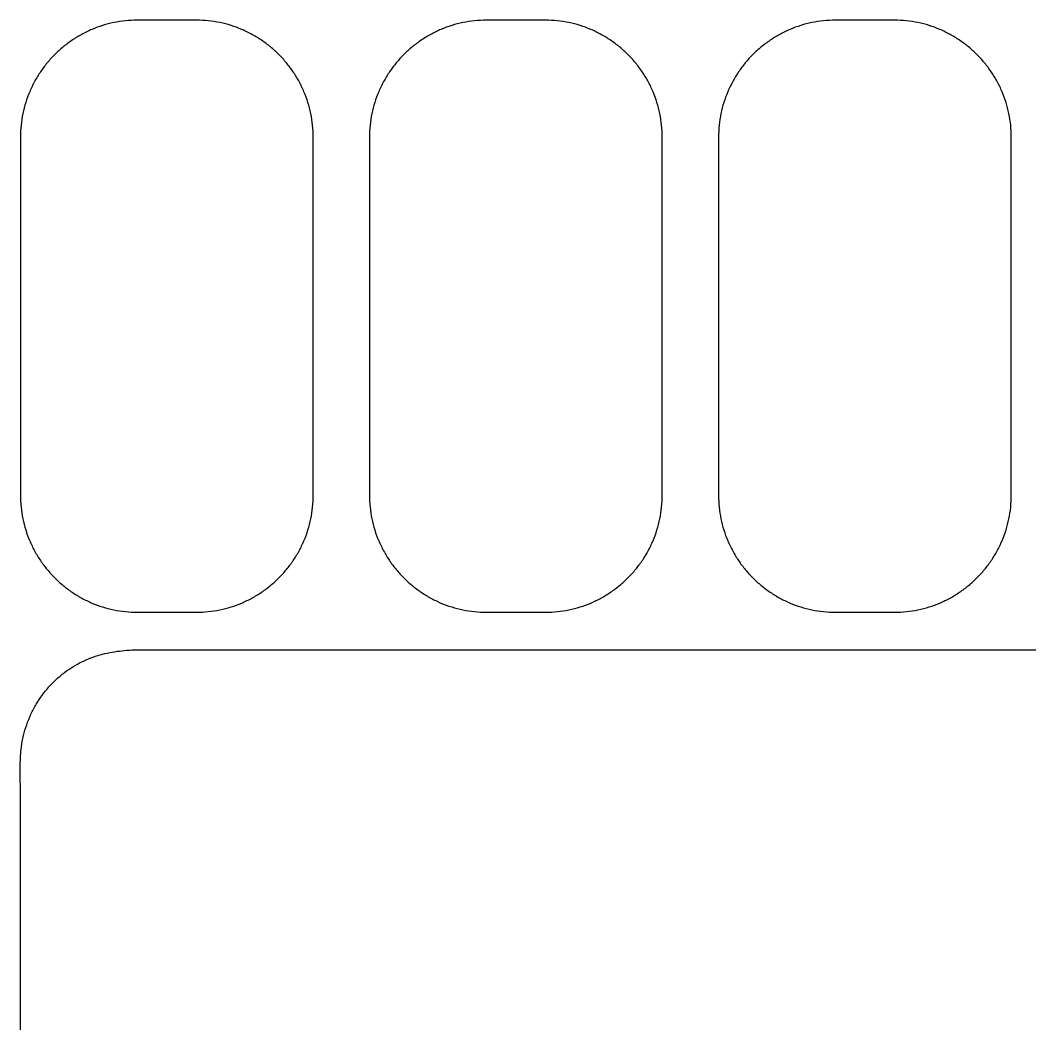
# Model space of a CAD drawing. Extents: x 57 to 152, y -213 to -110.
# Drawn here: x 56.6 to 108.4, y -161.4 to -109.9 of the extents above; entities that cross this region are included whole.
import ezdxf

# ---------------------------------------------------------------- set-up
doc = ezdxf.new("R2010")
doc.units = 0
doc.layers.add('LIVELLO_2', color=7, linetype='CONTINUOUS')

msp = doc.modelspace()

# ---------------------------------------------------------------- linework, layer by layer
at = {"layer": 'LIVELLO_2', "color": 250}
for points, knots in [([(71.601, -134.242), (71.601, -134.449), (71.59, -134.652), (71.569, -134.853), (71.549, -135.055), (71.518, -135.253), (71.478, -135.448), (71.438, -135.642), (71.388, -135.834), (71.33, -136.021), (71.271, -136.209), (71.203, -136.393), (71.127, -136.572), (71.051, -136.751), (70.966, -136.926), (70.874, -137.096), (70.781, -137.266), (70.68, -137.431), (70.572, -137.591), (70.464, -137.751), (70.348, -137.905), (70.226, -138.053), (70.103, -138.201), (69.974, -138.344), (69.838, -138.48), (69.702, -138.616), (69.56, -138.745), (69.411, -138.868), (69.263, -138.99), (69.109, -139.106), (68.949, -139.214), (68.789, -139.322), (68.624, -139.423), (68.454, -139.515), (68.284, -139.608), (68.109, -139.693), (67.93, -139.769), (67.751, -139.845), (67.567, -139.913), (67.38, -139.971), (67.192, -140.03), (67.001, -140.08), (66.806, -140.12), (66.611, -140.16), (66.413, -140.191), (66.212, -140.211), (66.011, -140.232), (65.807, -140.242), (65.601, -140.242), (65.601, -140.242), (65.411, -140.242), (65.411, -140.242), (65.411, -140.242), (65.222, -140.242), (65.222, -140.242), (65.222, -140.242), (65.032, -140.242), (65.032, -140.242), (65.032, -140.242), (64.843, -140.242), (64.843, -140.242), (64.843, -140.242), (64.653, -140.242), (64.653, -140.242), (64.653, -140.242), (64.464, -140.242), (64.464, -140.242), (64.464, -140.242), (64.274, -140.242), (64.274, -140.242), (64.274, -140.242), (64.085, -140.242), (64.085, -140.242), (64.085, -140.242), (63.895, -140.242), (63.895, -140.242), (63.895, -140.242), (63.706, -140.242), (63.706, -140.242), (63.706, -140.242), (63.516, -140.242), (63.516, -140.242), (63.516, -140.242), (63.327, -140.242), (63.327, -140.242), (63.327, -140.242), (63.137, -140.242), (63.137, -140.242), (63.137, -140.242), (62.948, -140.242), (62.948, -140.242), (62.948, -140.242), (62.758, -140.242), (62.758, -140.242), (62.758, -140.242), (62.569, -140.242), (62.569, -140.242), (62.362, -140.242), (62.158, -140.232), (61.957, -140.211), (61.756, -140.191), (61.558, -140.16), (61.363, -140.12), (61.168, -140.08), (60.977, -140.03), (60.789, -139.971), (60.602, -139.913), (60.418, -139.845), (60.239, -139.769), (60.06, -139.693), (59.885, -139.608), (59.715, -139.515), (59.545, -139.423), (59.38, -139.322), (59.22, -139.214), (59.06, -139.106), (58.906, -138.99), (58.758, -138.868), (58.609, -138.745), (58.467, -138.616), (58.331, -138.48), (58.195, -138.344), (58.066, -138.201), (57.943, -138.053), (57.821, -137.905), (57.705, -137.751), (57.597, -137.591), (57.489, -137.431), (57.388, -137.266), (57.295, -137.096), (57.203, -136.926), (57.118, -136.751), (57.042, -136.572), (56.966, -136.393), (56.898, -136.209), (56.839, -136.021), (56.781, -135.834), (56.731, -135.642), (56.691, -135.448), (56.651, -135.253), (56.62, -135.055), (56.6, -134.853), (56.579, -134.652), (56.569, -134.449), (56.569, -134.242), (56.569, -134.242), (56.569, -133.094), (56.569, -133.094), (56.569, -133.094), (56.569, -131.945), (56.569, -131.945), (56.569, -131.945), (56.569, -130.796), (56.569, -130.796), (56.569, -130.796), (56.569, -129.648), (56.569, -129.648), (56.569, -129.648), (56.569, -128.499), (56.569, -128.499), (56.569, -128.499), (56.569, -127.351), (56.569, -127.351), (56.569, -127.351), (56.569, -126.202), (56.569, -126.202), (56.569, -126.202), (56.569, -125.053), (56.569, -125.053), (56.569, -125.053), (56.569, -123.905), (56.569, -123.905), (56.569, -123.905), (56.569, -122.756), (56.569, -122.756), (56.569, -122.756), (56.569, -121.608), (56.569, -121.608), (56.569, -121.608), (56.569, -120.459), (56.569, -120.459), (56.569, -120.459), (56.569, -119.31), (56.569, -119.31), (56.569, -119.31), (56.569, -118.162), (56.569, -118.162), (56.569, -118.162), (56.569, -117.013), (56.569, -117.013), (56.569, -117.013), (56.569, -115.865), (56.569, -115.865), (56.569, -115.658), (56.579, -115.454), (56.6, -115.253), (56.62, -115.052), (56.651, -114.854), (56.691, -114.659), (56.731, -114.464), (56.781, -114.273), (56.839, -114.085), (56.898, -113.898), (56.966, -113.714), (57.042, -113.535), (57.118, -113.356), (57.203, -113.181), (57.295, -113.011), (57.388, -112.841), (57.489, -112.676), (57.597, -112.516), (57.705, -112.356), (57.821, -112.202), (57.943, -112.054), (58.066, -111.905), (58.195, -111.763), (58.331, -111.627), (58.467, -111.491), (58.609, -111.362), (58.758, -111.239), (58.906, -111.117), (59.06, -111.001), (59.22, -110.893), (59.38, -110.785), (59.545, -110.684), (59.715, -110.591), (59.885, -110.499), (60.06, -110.414), (60.239, -110.338), (60.418, -110.262), (60.602, -110.194), (60.789, -110.135), (60.977, -110.077), (61.168, -110.027), (61.363, -109.987), (61.558, -109.947), (61.756, -109.916), (61.957, -109.896), (62.158, -109.875), (62.362, -109.865), (62.569, -109.865), (62.569, -109.865), (62.758, -109.865), (62.758, -109.865), (62.758, -109.865), (62.948, -109.865), (62.948, -109.865), (62.948, -109.865), (63.137, -109.865), (63.137, -109.865), (63.137, -109.865), (63.327, -109.865), (63.327, -109.865), (63.327, -109.865), (63.516, -109.865), (63.516, -109.865), (63.516, -109.865), (63.706, -109.865), (63.706, -109.865), (63.706, -109.865), (63.895, -109.865), (63.895, -109.865), (63.895, -109.865), (64.085, -109.865), (64.085, -109.865), (64.085, -109.865), (64.274, -109.865), (64.274, -109.865), (64.274, -109.865), (64.464, -109.865), (64.464, -109.865), (64.464, -109.865), (64.653, -109.865), (64.653, -109.865), (64.653, -109.865), (64.843, -109.865), (64.843, -109.865), (64.843, -109.865), (65.032, -109.865), (65.032, -109.865), (65.032, -109.865), (65.222, -109.865), (65.222, -109.865), (65.222, -109.865), (65.411, -109.865), (65.411, -109.865), (65.411, -109.865), (65.601, -109.865), (65.601, -109.865), (65.807, -109.865), (66.011, -109.875), (66.212, -109.896), (66.413, -109.916), (66.611, -109.947), (66.806, -109.987), (67.001, -110.027), (67.192, -110.077), (67.38, -110.135), (67.567, -110.194), (67.751, -110.262), (67.93, -110.338), (68.109, -110.414), (68.284, -110.499), (68.454, -110.591), (68.624, -110.684), (68.789, -110.785), (68.949, -110.893), (69.109, -111.001), (69.263, -111.117), (69.411, -111.239), (69.56, -111.362), (69.702, -111.491), (69.838, -111.627), (69.974, -111.763), (70.103, -111.905), (70.226, -112.054), (70.348, -112.202), (70.464, -112.356), (70.572, -112.516), (70.68, -112.676), (70.781, -112.841), (70.874, -113.011), (70.966, -113.181), (71.051, -113.356), (71.127, -113.535), (71.203, -113.714), (71.271, -113.898), (71.33, -114.085), (71.388, -114.273), (71.438, -114.464), (71.478, -114.659), (71.518, -114.854), (71.549, -115.052), (71.569, -115.253), (71.59, -115.454), (71.601, -115.658), (71.601, -115.865), (71.601, -115.865), (71.601, -117.013), (71.601, -117.013), (71.601, -117.013), (71.601, -118.162), (71.601, -118.162), (71.601, -118.162), (71.601, -119.31), (71.601, -119.31), (71.601, -119.31), (71.601, -120.459), (71.601, -120.459), (71.601, -120.459), (71.601, -121.608), (71.601, -121.608), (71.601, -121.608), (71.601, -122.756), (71.601, -122.756), (71.601, -122.756), (71.601, -123.905), (71.601, -123.905), (71.601, -123.905), (71.601, -125.053), (71.601, -125.053), (71.601, -125.053), (71.601, -126.202), (71.601, -126.202), (71.601, -126.202), (71.601, -127.351), (71.601, -127.351), (71.601, -127.351), (71.601, -128.499), (71.601, -128.499), (71.601, -128.499), (71.601, -129.648), (71.601, -129.648), (71.601, -129.648), (71.601, -130.796), (71.601, -130.796), (71.601, -130.796), (71.601, -131.945), (71.601, -131.945), (71.601, -131.945), (71.601, -133.094), (71.601, -133.094), (71.601, -133.094), (71.601, -134.242), (71.601, -134.242)], [0, 0, 0, 0, 1, 1, 1, 2, 2, 2, 3, 3, 3, 4, 4, 4, 5, 5, 5, 6, 6, 6, 7, 7, 7, 8, 8, 8, 9, 9, 9, 10, 10, 10, 11, 11, 11, 12, 12, 12, 13, 13, 13, 14, 14, 14, 15, 15, 15, 16, 16, 16, 17, 17, 17, 18, 18, 18, 19, 19, 19, 20, 20, 20, 21, 21, 21, 22, 22, 22, 23, 23, 23, 24, 24, 24, 25, 25, 25, 26, 26, 26, 27, 27, 27, 28, 28, 28, 29, 29, 29, 30, 30, 30, 31, 31, 31, 32, 32, 32, 33, 33, 33, 34, 34, 34, 35, 35, 35, 36, 36, 36, 37, 37, 37, 38, 38, 38, 39, 39, 39, 40, 40, 40, 41, 41, 41, 42, 42, 42, 43, 43, 43, 44, 44, 44, 45, 45, 45, 46, 46, 46, 47, 47, 47, 48, 48, 48, 49, 49, 49, 50, 50, 50, 51, 51, 51, 52, 52, 52, 53, 53, 53, 54, 54, 54, 55, 55, 55, 56, 56, 56, 57, 57, 57, 58, 58, 58, 59, 59, 59, 60, 60, 60, 61, 61, 61, 62, 62, 62, 63, 63, 63, 64, 64, 64, 65, 65, 65, 66, 66, 66, 67, 67, 67, 68, 68, 68, 69, 69, 69, 70, 70, 70, 71, 71, 71, 72, 72, 72, 73, 73, 73, 74, 74, 74, 75, 75, 75, 76, 76, 76, 77, 77, 77, 78, 78, 78, 79, 79, 79, 80, 80, 80, 81, 81, 81, 82, 82, 82, 83, 83, 83, 84, 84, 84, 85, 85, 85, 86, 86, 86, 87, 87, 87, 88, 88, 88, 89, 89, 89, 90, 90, 90, 91, 91, 91, 92, 92, 92, 93, 93, 93, 94, 94, 94, 95, 95, 95, 96, 96, 96, 97, 97, 97, 98, 98, 98, 99, 99, 99, 100, 100, 100, 101, 101, 101, 102, 102, 102, 103, 103, 103, 104, 104, 104, 105, 105, 105, 106, 106, 106, 107, 107, 107, 108, 108, 108, 109, 109, 109, 110, 110, 110, 111, 111, 111, 112, 112, 112, 113, 113, 113, 114, 114, 114, 115, 115, 115, 116, 116, 116, 117, 117, 117, 118, 118, 118, 119, 119, 119, 120, 120, 120, 121, 121, 121, 122, 122, 122, 123, 123, 123, 124, 124, 124, 125, 125, 125, 126, 126, 126, 127, 127, 127, 128, 128, 128, 128]), ([(89.522, -134.242), (89.522, -134.449), (89.512, -134.652), (89.491, -134.853), (89.47, -135.055), (89.44, -135.253), (89.4, -135.448), (89.359, -135.642), (89.31, -135.834), (89.251, -136.021), (89.192, -136.209), (89.125, -136.393), (89.049, -136.572), (88.972, -136.751), (88.888, -136.926), (88.795, -137.096), (88.702, -137.266), (88.602, -137.431), (88.494, -137.591), (88.386, -137.751), (88.27, -137.905), (88.148, -138.053), (88.025, -138.201), (87.895, -138.344), (87.76, -138.48), (87.624, -138.616), (87.481, -138.745), (87.333, -138.868), (87.185, -138.99), (87.03, -139.106), (86.871, -139.214), (86.711, -139.322), (86.546, -139.423), (86.376, -139.515), (86.206, -139.608), (86.031, -139.693), (85.852, -139.769), (85.672, -139.845), (85.489, -139.913), (85.301, -139.971), (85.114, -140.03), (84.922, -140.08), (84.727, -140.12), (84.533, -140.16), (84.334, -140.191), (84.133, -140.211), (83.932, -140.232), (83.728, -140.242), (83.522, -140.242), (83.522, -140.242), (83.333, -140.242), (83.333, -140.242), (83.333, -140.242), (83.143, -140.242), (83.143, -140.242), (83.143, -140.242), (82.954, -140.242), (82.954, -140.242), (82.954, -140.242), (82.764, -140.242), (82.764, -140.242), (82.764, -140.242), (82.575, -140.242), (82.575, -140.242), (82.575, -140.242), (82.385, -140.242), (82.385, -140.242), (82.385, -140.242), (82.196, -140.242), (82.196, -140.242), (82.196, -140.242), (82.006, -140.242), (82.006, -140.242), (82.006, -140.242), (81.817, -140.242), (81.817, -140.242), (81.817, -140.242), (81.627, -140.242), (81.627, -140.242), (81.627, -140.242), (81.438, -140.242), (81.438, -140.242), (81.438, -140.242), (81.248, -140.242), (81.248, -140.242), (81.248, -140.242), (81.059, -140.242), (81.059, -140.242), (81.059, -140.242), (80.869, -140.242), (80.869, -140.242), (80.869, -140.242), (80.68, -140.242), (80.68, -140.242), (80.68, -140.242), (80.49, -140.242), (80.49, -140.242), (80.284, -140.242), (80.08, -140.232), (79.879, -140.211), (79.678, -140.191), (79.48, -140.16), (79.285, -140.12), (79.09, -140.08), (78.899, -140.03), (78.711, -139.971), (78.523, -139.913), (78.34, -139.845), (78.16, -139.769), (77.981, -139.693), (77.806, -139.608), (77.636, -139.515), (77.466, -139.423), (77.301, -139.322), (77.141, -139.214), (76.982, -139.106), (76.828, -138.99), (76.679, -138.868), (76.531, -138.745), (76.389, -138.616), (76.253, -138.48), (76.117, -138.344), (75.987, -138.201), (75.865, -138.053), (75.742, -137.905), (75.627, -137.751), (75.518, -137.591), (75.41, -137.431), (75.31, -137.266), (75.217, -137.096), (75.124, -136.926), (75.04, -136.751), (74.964, -136.572), (74.887, -136.393), (74.82, -136.209), (74.761, -136.021), (74.702, -135.834), (74.653, -135.642), (74.613, -135.448), (74.572, -135.253), (74.542, -135.055), (74.521, -134.853), (74.501, -134.652), (74.49, -134.449), (74.49, -134.242), (74.49, -134.242), (74.49, -133.094), (74.49, -133.094), (74.49, -133.094), (74.49, -131.945), (74.49, -131.945), (74.49, -131.945), (74.49, -130.796), (74.49, -130.796), (74.49, -130.796), (74.49, -129.648), (74.49, -129.648), (74.49, -129.648), (74.49, -128.499), (74.49, -128.499), (74.49, -128.499), (74.49, -127.351), (74.49, -127.351), (74.49, -127.351), (74.49, -126.202), (74.49, -126.202), (74.49, -126.202), (74.49, -125.053), (74.49, -125.053), (74.49, -125.053), (74.49, -123.905), (74.49, -123.905), (74.49, -123.905), (74.49, -122.756), (74.49, -122.756), (74.49, -122.756), (74.49, -121.608), (74.49, -121.608), (74.49, -121.608), (74.49, -120.459), (74.49, -120.459), (74.49, -120.459), (74.49, -119.31), (74.49, -119.31), (74.49, -119.31), (74.49, -118.162), (74.49, -118.162), (74.49, -118.162), (74.49, -117.013), (74.49, -117.013), (74.49, -117.013), (74.49, -115.865), (74.49, -115.865), (74.49, -115.658), (74.501, -115.454), (74.521, -115.253), (74.542, -115.052), (74.572, -114.854), (74.613, -114.659), (74.653, -114.464), (74.702, -114.273), (74.761, -114.085), (74.82, -113.898), (74.887, -113.714), (74.964, -113.535), (75.04, -113.356), (75.124, -113.181), (75.217, -113.011), (75.31, -112.841), (75.41, -112.676), (75.518, -112.516), (75.627, -112.356), (75.742, -112.202), (75.865, -112.054), (75.987, -111.905), (76.117, -111.763), (76.253, -111.627), (76.389, -111.491), (76.531, -111.362), (76.679, -111.239), (76.828, -111.117), (76.982, -111.001), (77.141, -110.893), (77.301, -110.785), (77.466, -110.684), (77.636, -110.591), (77.806, -110.499), (77.981, -110.414), (78.16, -110.338), (78.34, -110.262), (78.523, -110.194), (78.711, -110.135), (78.899, -110.077), (79.09, -110.027), (79.285, -109.987), (79.48, -109.947), (79.678, -109.916), (79.879, -109.896), (80.08, -109.875), (80.284, -109.865), (80.49, -109.865), (80.49, -109.865), (80.68, -109.865), (80.68, -109.865), (80.68, -109.865), (80.869, -109.865), (80.869, -109.865), (80.869, -109.865), (81.059, -109.865), (81.059, -109.865), (81.059, -109.865), (81.248, -109.865), (81.248, -109.865), (81.248, -109.865), (81.438, -109.865), (81.438, -109.865), (81.438, -109.865), (81.627, -109.865), (81.627, -109.865), (81.627, -109.865), (81.817, -109.865), (81.817, -109.865), (81.817, -109.865), (82.006, -109.865), (82.006, -109.865), (82.006, -109.865), (82.196, -109.865), (82.196, -109.865), (82.196, -109.865), (82.385, -109.865), (82.385, -109.865), (82.385, -109.865), (82.575, -109.865), (82.575, -109.865), (82.575, -109.865), (82.764, -109.865), (82.764, -109.865), (82.764, -109.865), (82.954, -109.865), (82.954, -109.865), (82.954, -109.865), (83.143, -109.865), (83.143, -109.865), (83.143, -109.865), (83.333, -109.865), (83.333, -109.865), (83.333, -109.865), (83.522, -109.865), (83.522, -109.865), (83.728, -109.865), (83.932, -109.875), (84.133, -109.896), (84.334, -109.916), (84.533, -109.947), (84.727, -109.987), (84.922, -110.027), (85.114, -110.077), (85.301, -110.135), (85.489, -110.194), (85.672, -110.262), (85.852, -110.338), (86.031, -110.414), (86.206, -110.499), (86.376, -110.591), (86.546, -110.684), (86.711, -110.785), (86.871, -110.893), (87.03, -111.001), (87.185, -111.117), (87.333, -111.239), (87.481, -111.362), (87.624, -111.491), (87.76, -111.627), (87.895, -111.763), (88.025, -111.905), (88.148, -112.054), (88.27, -112.202), (88.386, -112.356), (88.494, -112.516), (88.602, -112.676), (88.702, -112.841), (88.795, -113.011), (88.888, -113.181), (88.972, -113.356), (89.049, -113.535), (89.125, -113.714), (89.192, -113.898), (89.251, -114.085), (89.31, -114.273), (89.359, -114.464), (89.4, -114.659), (89.44, -114.854), (89.47, -115.052), (89.491, -115.253), (89.512, -115.454), (89.522, -115.658), (89.522, -115.865), (89.522, -115.865), (89.522, -117.013), (89.522, -117.013), (89.522, -117.013), (89.522, -118.162), (89.522, -118.162), (89.522, -118.162), (89.522, -119.31), (89.522, -119.31), (89.522, -119.31), (89.522, -120.459), (89.522, -120.459), (89.522, -120.459), (89.522, -121.608), (89.522, -121.608), (89.522, -121.608), (89.522, -122.756), (89.522, -122.756), (89.522, -122.756), (89.522, -123.905), (89.522, -123.905), (89.522, -123.905), (89.522, -125.053), (89.522, -125.053), (89.522, -125.053), (89.522, -126.202), (89.522, -126.202), (89.522, -126.202), (89.522, -127.351), (89.522, -127.351), (89.522, -127.351), (89.522, -128.499), (89.522, -128.499), (89.522, -128.499), (89.522, -129.648), (89.522, -129.648), (89.522, -129.648), (89.522, -130.796), (89.522, -130.796), (89.522, -130.796), (89.522, -131.945), (89.522, -131.945), (89.522, -131.945), (89.522, -133.094), (89.522, -133.094), (89.522, -133.094), (89.522, -134.242), (89.522, -134.242)], [0, 0, 0, 0, 1, 1, 1, 2, 2, 2, 3, 3, 3, 4, 4, 4, 5, 5, 5, 6, 6, 6, 7, 7, 7, 8, 8, 8, 9, 9, 9, 10, 10, 10, 11, 11, 11, 12, 12, 12, 13, 13, 13, 14, 14, 14, 15, 15, 15, 16, 16, 16, 17, 17, 17, 18, 18, 18, 19, 19, 19, 20, 20, 20, 21, 21, 21, 22, 22, 22, 23, 23, 23, 24, 24, 24, 25, 25, 25, 26, 26, 26, 27, 27, 27, 28, 28, 28, 29, 29, 29, 30, 30, 30, 31, 31, 31, 32, 32, 32, 33, 33, 33, 34, 34, 34, 35, 35, 35, 36, 36, 36, 37, 37, 37, 38, 38, 38, 39, 39, 39, 40, 40, 40, 41, 41, 41, 42, 42, 42, 43, 43, 43, 44, 44, 44, 45, 45, 45, 46, 46, 46, 47, 47, 47, 48, 48, 48, 49, 49, 49, 50, 50, 50, 51, 51, 51, 52, 52, 52, 53, 53, 53, 54, 54, 54, 55, 55, 55, 56, 56, 56, 57, 57, 57, 58, 58, 58, 59, 59, 59, 60, 60, 60, 61, 61, 61, 62, 62, 62, 63, 63, 63, 64, 64, 64, 65, 65, 65, 66, 66, 66, 67, 67, 67, 68, 68, 68, 69, 69, 69, 70, 70, 70, 71, 71, 71, 72, 72, 72, 73, 73, 73, 74, 74, 74, 75, 75, 75, 76, 76, 76, 77, 77, 77, 78, 78, 78, 79, 79, 79, 80, 80, 80, 81, 81, 81, 82, 82, 82, 83, 83, 83, 84, 84, 84, 85, 85, 85, 86, 86, 86, 87, 87, 87, 88, 88, 88, 89, 89, 89, 90, 90, 90, 91, 91, 91, 92, 92, 92, 93, 93, 93, 94, 94, 94, 95, 95, 95, 96, 96, 96, 97, 97, 97, 98, 98, 98, 99, 99, 99, 100, 100, 100, 101, 101, 101, 102, 102, 102, 103, 103, 103, 104, 104, 104, 105, 105, 105, 106, 106, 106, 107, 107, 107, 108, 108, 108, 109, 109, 109, 110, 110, 110, 111, 111, 111, 112, 112, 112, 113, 113, 113, 114, 114, 114, 115, 115, 115, 116, 116, 116, 117, 117, 117, 118, 118, 118, 119, 119, 119, 120, 120, 120, 121, 121, 121, 122, 122, 122, 123, 123, 123, 124, 124, 124, 125, 125, 125, 126, 126, 126, 127, 127, 127, 128, 128, 128, 128]), ([(107.444, -134.242), (107.444, -134.449), (107.433, -134.652), (107.412, -134.853), (107.392, -135.055), (107.361, -135.253), (107.321, -135.448), (107.281, -135.642), (107.231, -135.834), (107.173, -136.021), (107.114, -136.209), (107.046, -136.393), (106.97, -136.572), (106.894, -136.751), (106.809, -136.926), (106.717, -137.096), (106.624, -137.266), (106.523, -137.431), (106.415, -137.591), (106.307, -137.751), (106.192, -137.905), (106.069, -138.053), (105.947, -138.201), (105.817, -138.344), (105.681, -138.48), (105.545, -138.616), (105.403, -138.745), (105.254, -138.868), (105.106, -138.99), (104.952, -139.106), (104.792, -139.214), (104.633, -139.322), (104.467, -139.423), (104.297, -139.515), (104.127, -139.608), (103.953, -139.693), (103.773, -139.769), (103.594, -139.845), (103.41, -139.913), (103.223, -139.971), (103.035, -140.03), (102.844, -140.08), (102.649, -140.12), (102.454, -140.16), (102.256, -140.191), (102.055, -140.211), (101.854, -140.232), (101.65, -140.242), (101.444, -140.242), (101.444, -140.242), (101.254, -140.242), (101.254, -140.242), (101.254, -140.242), (101.065, -140.242), (101.065, -140.242), (101.065, -140.242), (100.875, -140.242), (100.875, -140.242), (100.875, -140.242), (100.686, -140.242), (100.686, -140.242), (100.686, -140.242), (100.496, -140.242), (100.496, -140.242), (100.496, -140.242), (100.307, -140.242), (100.307, -140.242), (100.307, -140.242), (100.117, -140.242), (100.117, -140.242), (100.117, -140.242), (99.928, -140.242), (99.928, -140.242), (99.928, -140.242), (99.738, -140.242), (99.738, -140.242), (99.738, -140.242), (99.549, -140.242), (99.549, -140.242), (99.549, -140.242), (99.359, -140.242), (99.359, -140.242), (99.359, -140.242), (99.17, -140.242), (99.17, -140.242), (99.17, -140.242), (98.98, -140.242), (98.98, -140.242), (98.98, -140.242), (98.791, -140.242), (98.791, -140.242), (98.791, -140.242), (98.601, -140.242), (98.601, -140.242), (98.601, -140.242), (98.412, -140.242), (98.412, -140.242), (98.205, -140.242), (98.001, -140.232), (97.8, -140.211), (97.599, -140.191), (97.401, -140.16), (97.206, -140.12), (97.012, -140.08), (96.82, -140.03), (96.633, -139.971), (96.445, -139.913), (96.261, -139.845), (96.082, -139.769), (95.903, -139.693), (95.728, -139.608), (95.558, -139.515), (95.388, -139.423), (95.223, -139.322), (95.063, -139.214), (94.903, -139.106), (94.749, -138.99), (94.601, -138.868), (94.452, -138.745), (94.31, -138.616), (94.174, -138.48), (94.038, -138.344), (93.909, -138.201), (93.786, -138.053), (93.664, -137.905), (93.548, -137.751), (93.44, -137.591), (93.332, -137.431), (93.231, -137.266), (93.139, -137.096), (93.046, -136.926), (92.961, -136.751), (92.885, -136.572), (92.809, -136.393), (92.741, -136.209), (92.683, -136.021), (92.624, -135.834), (92.574, -135.642), (92.534, -135.448), (92.494, -135.253), (92.463, -135.055), (92.443, -134.853), (92.422, -134.652), (92.412, -134.449), (92.412, -134.242), (92.412, -134.242), (92.412, -133.094), (92.412, -133.094), (92.412, -133.094), (92.412, -131.945), (92.412, -131.945), (92.412, -131.945), (92.412, -130.796), (92.412, -130.796), (92.412, -130.796), (92.412, -129.648), (92.412, -129.648), (92.412, -129.648), (92.412, -128.499), (92.412, -128.499), (92.412, -128.499), (92.412, -127.351), (92.412, -127.351), (92.412, -127.351), (92.412, -126.202), (92.412, -126.202), (92.412, -126.202), (92.412, -125.053), (92.412, -125.053), (92.412, -125.053), (92.412, -123.905), (92.412, -123.905), (92.412, -123.905), (92.412, -122.756), (92.412, -122.756), (92.412, -122.756), (92.412, -121.608), (92.412, -121.608), (92.412, -121.608), (92.412, -120.459), (92.412, -120.459), (92.412, -120.459), (92.412, -119.31), (92.412, -119.31), (92.412, -119.31), (92.412, -118.162), (92.412, -118.162), (92.412, -118.162), (92.412, -117.013), (92.412, -117.013), (92.412, -117.013), (92.412, -115.865), (92.412, -115.865), (92.412, -115.658), (92.422, -115.454), (92.443, -115.253), (92.463, -115.052), (92.494, -114.854), (92.534, -114.659), (92.574, -114.464), (92.624, -114.273), (92.683, -114.085), (92.741, -113.898), (92.809, -113.714), (92.885, -113.535), (92.961, -113.356), (93.046, -113.181), (93.139, -113.011), (93.231, -112.841), (93.332, -112.676), (93.44, -112.516), (93.548, -112.356), (93.664, -112.202), (93.786, -112.054), (93.909, -111.905), (94.038, -111.763), (94.174, -111.627), (94.31, -111.491), (94.452, -111.362), (94.601, -111.239), (94.749, -111.117), (94.903, -111.001), (95.063, -110.893), (95.223, -110.785), (95.388, -110.684), (95.558, -110.591), (95.728, -110.499), (95.903, -110.414), (96.082, -110.338), (96.261, -110.262), (96.445, -110.194), (96.633, -110.135), (96.82, -110.077), (97.012, -110.027), (97.206, -109.987), (97.401, -109.947), (97.599, -109.916), (97.8, -109.896), (98.001, -109.875), (98.205, -109.865), (98.412, -109.865), (98.412, -109.865), (98.601, -109.865), (98.601, -109.865), (98.601, -109.865), (98.791, -109.865), (98.791, -109.865), (98.791, -109.865), (98.98, -109.865), (98.98, -109.865), (98.98, -109.865), (99.17, -109.865), (99.17, -109.865), (99.17, -109.865), (99.359, -109.865), (99.359, -109.865), (99.359, -109.865), (99.549, -109.865), (99.549, -109.865), (99.549, -109.865), (99.738, -109.865), (99.738, -109.865), (99.738, -109.865), (99.928, -109.865), (99.928, -109.865), (99.928, -109.865), (100.117, -109.865), (100.117, -109.865), (100.117, -109.865), (100.307, -109.865), (100.307, -109.865), (100.307, -109.865), (100.496, -109.865), (100.496, -109.865), (100.496, -109.865), (100.686, -109.865), (100.686, -109.865), (100.686, -109.865), (100.875, -109.865), (100.875, -109.865), (100.875, -109.865), (101.065, -109.865), (101.065, -109.865), (101.065, -109.865), (101.254, -109.865), (101.254, -109.865), (101.254, -109.865), (101.444, -109.865), (101.444, -109.865), (101.65, -109.865), (101.854, -109.875), (102.055, -109.896), (102.256, -109.916), (102.454, -109.947), (102.649, -109.987), (102.844, -110.027), (103.035, -110.077), (103.223, -110.135), (103.41, -110.194), (103.594, -110.262), (103.773, -110.338), (103.953, -110.414), (104.127, -110.499), (104.297, -110.591), (104.467, -110.684), (104.633, -110.785), (104.792, -110.893), (104.952, -111.001), (105.106, -111.117), (105.254, -111.239), (105.403, -111.362), (105.545, -111.491), (105.681, -111.627), (105.817, -111.763), (105.947, -111.905), (106.069, -112.054), (106.192, -112.202), (106.307, -112.356), (106.415, -112.516), (106.523, -112.676), (106.624, -112.841), (106.717, -113.011), (106.809, -113.181), (106.894, -113.356), (106.97, -113.535), (107.046, -113.714), (107.114, -113.898), (107.173, -114.085), (107.231, -114.273), (107.281, -114.464), (107.321, -114.659), (107.361, -114.854), (107.392, -115.052), (107.412, -115.253), (107.433, -115.454), (107.444, -115.658), (107.444, -115.865), (107.444, -115.865), (107.444, -117.013), (107.444, -117.013), (107.444, -117.013), (107.444, -118.162), (107.444, -118.162), (107.444, -118.162), (107.444, -119.31), (107.444, -119.31), (107.444, -119.31), (107.444, -120.459), (107.444, -120.459), (107.444, -120.459), (107.444, -121.608), (107.444, -121.608), (107.444, -121.608), (107.444, -122.756), (107.444, -122.756), (107.444, -122.756), (107.444, -123.905), (107.444, -123.905), (107.444, -123.905), (107.444, -125.053), (107.444, -125.053), (107.444, -125.053), (107.444, -126.202), (107.444, -126.202), (107.444, -126.202), (107.444, -127.351), (107.444, -127.351), (107.444, -127.351), (107.444, -128.499), (107.444, -128.499), (107.444, -128.499), (107.444, -129.648), (107.444, -129.648), (107.444, -129.648), (107.444, -130.796), (107.444, -130.796), (107.444, -130.796), (107.444, -131.945), (107.444, -131.945), (107.444, -131.945), (107.444, -133.094), (107.444, -133.094), (107.444, -133.094), (107.444, -134.242), (107.444, -134.242)], [0, 0, 0, 0, 1, 1, 1, 2, 2, 2, 3, 3, 3, 4, 4, 4, 5, 5, 5, 6, 6, 6, 7, 7, 7, 8, 8, 8, 9, 9, 9, 10, 10, 10, 11, 11, 11, 12, 12, 12, 13, 13, 13, 14, 14, 14, 15, 15, 15, 16, 16, 16, 17, 17, 17, 18, 18, 18, 19, 19, 19, 20, 20, 20, 21, 21, 21, 22, 22, 22, 23, 23, 23, 24, 24, 24, 25, 25, 25, 26, 26, 26, 27, 27, 27, 28, 28, 28, 29, 29, 29, 30, 30, 30, 31, 31, 31, 32, 32, 32, 33, 33, 33, 34, 34, 34, 35, 35, 35, 36, 36, 36, 37, 37, 37, 38, 38, 38, 39, 39, 39, 40, 40, 40, 41, 41, 41, 42, 42, 42, 43, 43, 43, 44, 44, 44, 45, 45, 45, 46, 46, 46, 47, 47, 47, 48, 48, 48, 49, 49, 49, 50, 50, 50, 51, 51, 51, 52, 52, 52, 53, 53, 53, 54, 54, 54, 55, 55, 55, 56, 56, 56, 57, 57, 57, 58, 58, 58, 59, 59, 59, 60, 60, 60, 61, 61, 61, 62, 62, 62, 63, 63, 63, 64, 64, 64, 65, 65, 65, 66, 66, 66, 67, 67, 67, 68, 68, 68, 69, 69, 69, 70, 70, 70, 71, 71, 71, 72, 72, 72, 73, 73, 73, 74, 74, 74, 75, 75, 75, 76, 76, 76, 77, 77, 77, 78, 78, 78, 79, 79, 79, 80, 80, 80, 81, 81, 81, 82, 82, 82, 83, 83, 83, 84, 84, 84, 85, 85, 85, 86, 86, 86, 87, 87, 87, 88, 88, 88, 89, 89, 89, 90, 90, 90, 91, 91, 91, 92, 92, 92, 93, 93, 93, 94, 94, 94, 95, 95, 95, 96, 96, 96, 97, 97, 97, 98, 98, 98, 99, 99, 99, 100, 100, 100, 101, 101, 101, 102, 102, 102, 103, 103, 103, 104, 104, 104, 105, 105, 105, 106, 106, 106, 107, 107, 107, 108, 108, 108, 109, 109, 109, 110, 110, 110, 111, 111, 111, 112, 112, 112, 113, 113, 113, 114, 114, 114, 115, 115, 115, 116, 116, 116, 117, 117, 117, 118, 118, 118, 119, 119, 119, 120, 120, 120, 121, 121, 121, 122, 122, 122, 123, 123, 123, 124, 124, 124, 125, 125, 125, 126, 126, 126, 127, 127, 127, 128, 128, 128, 128]), ([(151.555, -155.993), (151.541, -155.737), (151.515, -155.483), (151.477, -155.23), (151.439, -154.977), (151.39, -154.726), (151.329, -154.478), (151.268, -154.23), (151.195, -153.985), (151.111, -153.745), (151.027, -153.504), (150.931, -153.268), (150.824, -153.038), (150.717, -152.807), (150.598, -152.582), (150.468, -152.364), (150.338, -152.146), (150.196, -151.935), (150.044, -151.731), (149.891, -151.528), (149.727, -151.333), (149.551, -151.147), (149.376, -150.961), (149.189, -150.784), (148.991, -150.618), (148.788, -150.448), (148.577, -150.291), (148.359, -150.147), (148.14, -150.004), (147.915, -149.874), (147.684, -149.759), (147.452, -149.644), (147.215, -149.544), (146.974, -149.458), (146.732, -149.373), (146.486, -149.303), (146.237, -149.249), (145.988, -149.195), (145.736, -149.157), (145.481, -149.136), (145.227, -149.115), (144.971, -149.111), (144.715, -149.124), (144.458, -149.137), (144.201, -149.167), (143.944, -149.216), (143.688, -149.265), (143.432, -149.332), (143.179, -149.418), (142.92, -149.505), (142.667, -149.608), (142.42, -149.723), (142.173, -149.838), (141.933, -149.965), (141.698, -150.104), (141.464, -150.243), (141.235, -150.393), (141.012, -150.552), (140.79, -150.711), (140.573, -150.879), (140.362, -151.055), (140.15, -151.231), (139.945, -151.414), (139.744, -151.603), (139.544, -151.792), (139.35, -151.987), (139.16, -152.186), (138.971, -152.385), (138.787, -152.588), (138.608, -152.793), (138.429, -152.999), (138.255, -153.206), (138.086, -153.414), (137.913, -153.627), (137.743, -153.842), (137.575, -154.059), (137.407, -154.276), (137.242, -154.495), (137.078, -154.715), (136.913, -154.935), (136.751, -155.157), (136.59, -155.38), (136.429, -155.603), (136.27, -155.827), (136.111, -156.051), (135.952, -156.276), (135.795, -156.502), (135.638, -156.727), (135.48, -156.953), (135.324, -157.179), (135.168, -157.405), (135.011, -157.631), (134.855, -157.857), (134.699, -158.083), (134.543, -158.308), (134.386, -158.534), (134.229, -158.758), (134.067, -158.99), (133.905, -159.222), (133.743, -159.453), (133.581, -159.685), (133.419, -159.917), (133.258, -160.149), (133.096, -160.381), (132.934, -160.613), (132.772, -160.845), (132.61, -161.077), (132.448, -161.309), (132.286, -161.541), (132.123, -161.772), (131.961, -162.004), (131.799, -162.236), (131.636, -162.467), (131.474, -162.698), (131.311, -162.93), (131.148, -163.161), (130.984, -163.392), (130.821, -163.623), (130.657, -163.853), (130.493, -164.084), (130.329, -164.314), (130.257, -164.415), (130.185, -164.517), (130.113, -164.618), (130.042, -164.72), (129.97, -164.822), (129.898, -164.924), (129.826, -165.025), (129.754, -165.127), (129.682, -165.229), (129.61, -165.331), (129.538, -165.432), (129.465, -165.534), (129.392, -165.635), (129.318, -165.736), (129.244, -165.836), (129.17, -165.936), (129.096, -166.036), (129.02, -166.135), (128.945, -166.234), (128.869, -166.333), (128.792, -166.43), (128.714, -166.528), (128.636, -166.624), (128.557, -166.72), (128.504, -166.783), (128.446, -166.853), (128.384, -166.926), (128.321, -166.999), (128.254, -167.076), (128.183, -167.152), (128.112, -167.229), (128.036, -167.306), (127.958, -167.381), (127.879, -167.455), (127.797, -167.527), (127.712, -167.593), (127.627, -167.659), (127.54, -167.719), (127.45, -167.77), (127.36, -167.821), (127.269, -167.863), (127.176, -167.894), (127.082, -167.924), (126.988, -167.942), (126.892, -167.946), (126.797, -167.949), (126.701, -167.937), (126.605, -167.907), (126.505, -167.876), (126.416, -167.828), (126.339, -167.765), (126.261, -167.702), (126.193, -167.625), (126.135, -167.538), (126.076, -167.45), (126.026, -167.352), (125.983, -167.248), (125.941, -167.143), (125.905, -167.031), (125.876, -166.916), (125.846, -166.801), (125.822, -166.682), (125.802, -166.564), (125.783, -166.446), (125.767, -166.328), (125.754, -166.214), (125.741, -166.1), (125.731, -165.99), (125.722, -165.887), (125.713, -165.785), (125.705, -165.689), (125.697, -165.605), (125.686, -165.49), (125.676, -165.374), (125.667, -165.259), (125.658, -165.143), (125.65, -165.027), (125.642, -164.912), (125.635, -164.796), (125.629, -164.68), (125.623, -164.564), (125.618, -164.448), (125.613, -164.333), (125.609, -164.217), (125.605, -164.101), (125.602, -163.985), (125.599, -163.869), (125.596, -163.753), (125.594, -163.637), (125.592, -163.521), (125.591, -163.405), (125.589, -163.289), (125.588, -163.173), (125.587, -163.057), (125.587, -162.941), (125.586, -162.825), (125.585, -162.573), (125.584, -162.322), (125.583, -162.071), (125.583, -161.819), (125.582, -161.568), (125.582, -161.316), (125.581, -161.065), (125.581, -160.813), (125.581, -160.562), (125.581, -160.31), (125.58, -160.059), (125.58, -159.807), (125.58, -159.556), (125.58, -159.304), (125.58, -159.053), (125.58, -158.801), (125.58, -158.55), (125.58, -158.298), (125.58, -158.047), (125.58, -157.795), (125.58, -157.544), (125.58, -157.292), (125.58, -157.041), (125.579, -156.789), (125.579, -156.485), (125.579, -156.181), (125.578, -155.876), (125.578, -155.572), (125.578, -155.268), (125.577, -154.964), (125.577, -154.659), (125.577, -154.355), (125.577, -154.051), (125.576, -153.747), (125.576, -153.442), (125.576, -153.138), (125.576, -152.834), (125.576, -152.53), (125.575, -152.225), (125.575, -151.921), (125.575, -151.617), (125.575, -151.313), (125.575, -151.008), (125.575, -150.704), (125.575, -150.4), (125.575, -150.096), (125.575, -149.791), (125.575, -149.487), (125.575, -149.385), (125.576, -149.282), (125.577, -149.178), (125.578, -149.075), (125.58, -148.971), (125.582, -148.867), (125.584, -148.763), (125.586, -148.658), (125.587, -148.554), (125.588, -148.449), (125.589, -148.345), (125.588, -148.24), (125.588, -148.135), (125.587, -148.031), (125.584, -147.927), (125.582, -147.822), (125.577, -147.718), (125.571, -147.615), (125.565, -147.511), (125.557, -147.407), (125.547, -147.305), (125.536, -147.202), (125.523, -147.1), (125.507, -146.998), (125.477, -146.805), (125.437, -146.614), (125.387, -146.426), (125.337, -146.238), (125.277, -146.053), (125.209, -145.872), (125.14, -145.691), (125.062, -145.513), (124.975, -145.34), (124.888, -145.167), (124.793, -144.999), (124.689, -144.835), (124.585, -144.672), (124.473, -144.513), (124.354, -144.361), (124.234, -144.209), (124.107, -144.062), (123.973, -143.922), (123.838, -143.782), (123.697, -143.649), (123.549, -143.523), (123.4, -143.397), (123.246, -143.279), (123.085, -143.168), (122.946, -143.074), (122.806, -142.987), (122.663, -142.908), (122.521, -142.829), (122.376, -142.757), (122.23, -142.693), (122.083, -142.628), (121.934, -142.571), (121.784, -142.52), (121.634, -142.469), (121.482, -142.424), (121.328, -142.386), (121.174, -142.347), (121.019, -142.315), (120.863, -142.287), (120.706, -142.26), (120.548, -142.238), (120.389, -142.221), (120.229, -142.204), (120.069, -142.192), (119.907, -142.184), (119.746, -142.176), (119.583, -142.172), (119.419, -142.172), (119.321, -142.172), (119.222, -142.172), (119.124, -142.172), (119.025, -142.172), (118.927, -142.172), (118.828, -142.172), (118.729, -142.172), (118.631, -142.172), (118.532, -142.172), (118.434, -142.172), (118.335, -142.172), (118.237, -142.172), (118.138, -142.172), (118.039, -142.172), (117.941, -142.172), (117.842, -142.172), (117.744, -142.172), (117.645, -142.172), (117.547, -142.172), (117.448, -142.172), (117.349, -142.172), (117.251, -142.172), (117.152, -142.172), (117.054, -142.172), (116.661, -142.172), (116.269, -142.172), (115.877, -142.172), (115.485, -142.172), (115.092, -142.172), (114.7, -142.172), (114.308, -142.172), (113.915, -142.172), (113.523, -142.172), (113.131, -142.172), (112.738, -142.172), (112.346, -142.172), (111.954, -142.172), (111.562, -142.172), (111.169, -142.172), (110.777, -142.172), (110.385, -142.172), (109.992, -142.172), (109.6, -142.172), (109.208, -142.172), (108.816, -142.172), (108.423, -142.172), (108.031, -142.172), (107.639, -142.172), (107.091, -142.172), (106.543, -142.172), (105.995, -142.172), (105.446, -142.172), (104.898, -142.172), (104.35, -142.172), (103.802, -142.172), (103.254, -142.172), (102.706, -142.172), (102.158, -142.172), (101.61, -142.172), (101.062, -142.172), (100.514, -142.172), (99.966, -142.172), (99.418, -142.172), (98.87, -142.172), (98.322, -142.172), (97.774, -142.172), (97.226, -142.172), (96.678, -142.172), (96.13, -142.172), (95.582, -142.172), (95.034, -142.172), (94.486, -142.172), (93.907, -142.172), (93.329, -142.172), (92.75, -142.172), (92.172, -142.172), (91.593, -142.172), (91.015, -142.172), (90.437, -142.172), (89.858, -142.172), (89.28, -142.172), (88.701, -142.172), (88.123, -142.172), (87.544, -142.172), (86.966, -142.172), (86.387, -142.172), (85.809, -142.172), (85.231, -142.172), (84.652, -142.172), (84.074, -142.172), (83.495, -142.172), (82.917, -142.172), (82.338, -142.172), (81.76, -142.172), (81.181, -142.172), (80.603, -142.172), (80.12, -142.172), (79.636, -142.172), (79.153, -142.172), (78.669, -142.172), (78.186, -142.172), (77.702, -142.172), (77.219, -142.172), (76.735, -142.172), (76.252, -142.172), (75.768, -142.172), (75.285, -142.172), (74.801, -142.172), (74.318, -142.172), (73.834, -142.172), (73.351, -142.172), (72.867, -142.172), (72.384, -142.172), (71.9, -142.172), (71.417, -142.172), (70.933, -142.172), (70.45, -142.172), (69.966, -142.172), (69.483, -142.172), (68.999, -142.172), (68.736, -142.172), (68.473, -142.172), (68.21, -142.172), (67.947, -142.172), (67.683, -142.172), (67.42, -142.172), (67.157, -142.172), (66.894, -142.172), (66.631, -142.172), (66.367, -142.172), (66.104, -142.172), (65.841, -142.172), (65.578, -142.172), (65.315, -142.172), (65.052, -142.172), (64.788, -142.172), (64.525, -142.172), (64.262, -142.172), (63.999, -142.172), (63.736, -142.172), (63.472, -142.172), (63.209, -142.172), (62.946, -142.172), (62.683, -142.172), (62.509, -142.172), (62.336, -142.177), (62.164, -142.186), (61.993, -142.196), (61.822, -142.211), (61.654, -142.232), (61.485, -142.253), (61.317, -142.279), (61.152, -142.312), (60.986, -142.345), (60.823, -142.383), (60.661, -142.429), (60.499, -142.475), (60.339, -142.527), (60.182, -142.587), (60.025, -142.646), (59.869, -142.713), (59.717, -142.788), (59.564, -142.862), (59.414, -142.945), (59.266, -143.036), (59.119, -143.126), (58.974, -143.225), (58.833, -143.333), (58.677, -143.452), (58.527, -143.578), (58.385, -143.712), (58.243, -143.845), (58.108, -143.986), (57.98, -144.133), (57.852, -144.28), (57.732, -144.433), (57.62, -144.592), (57.508, -144.751), (57.404, -144.915), (57.309, -145.084), (57.213, -145.253), (57.127, -145.427), (57.049, -145.605), (56.971, -145.783), (56.902, -145.965), (56.842, -146.15), (56.782, -146.335), (56.732, -146.523), (56.692, -146.714), (56.652, -146.905), (56.622, -147.099), (56.602, -147.294), (56.592, -147.39), (56.584, -147.487), (56.578, -147.583), (56.572, -147.68), (56.567, -147.777), (56.563, -147.874), (56.56, -147.972), (56.558, -148.069), (56.557, -148.166), (56.556, -148.264), (56.555, -148.361), (56.556, -148.459), (56.556, -148.557), (56.557, -148.654), (56.558, -148.752), (56.56, -148.849), (56.561, -148.947), (56.563, -149.044), (56.564, -149.141), (56.566, -149.239), (56.567, -149.336), (56.568, -149.433), (56.569, -149.53), (56.569, -149.626), (56.569, -149.738), (56.569, -149.85), (56.569, -149.961), (56.569, -150.073), (56.569, -150.184), (56.569, -150.296), (56.569, -150.407), (56.569, -150.519), (56.569, -150.63), (56.569, -150.742), (56.569, -150.853), (56.569, -150.965), (56.569, -151.076), (56.569, -151.188), (56.569, -151.299), (56.569, -151.411), (56.569, -151.522), (56.569, -151.634), (56.569, -151.745), (56.569, -151.857), (56.569, -151.968), (56.569, -152.08), (56.569, -152.191), (56.569, -152.303), (56.569, -153.169), (56.569, -154.036), (56.569, -154.902), (56.569, -155.768), (56.569, -156.635), (56.569, -157.501), (56.569, -158.367), (56.569, -159.234), (56.569, -160.1), (56.569, -160.966), (56.569, -161.833), (56.569, -162.699), (56.569, -163.565), (56.569, -164.432), (56.569, -165.298), (56.569, -166.164), (56.569, -167.031), (56.569, -167.897), (56.569, -168.763), (56.569, -169.63), (56.569, -170.496), (56.569, -171.362), (56.569, -172.229), (56.569, -173.095), (56.569, -173.53), (56.569, -173.965), (56.569, -174.4), (56.569, -174.836), (56.569, -175.271), (56.569, -175.706), (56.569, -176.141), (56.569, -176.576), (56.569, -177.011), (56.569, -177.446), (56.569, -177.881), (56.569, -178.317), (56.569, -178.752), (56.569, -179.187), (56.569, -179.622), (56.569, -180.057), (56.569, -180.492), (56.569, -180.927), (56.569, -181.362), (56.569, -181.797), (56.569, -182.233), (56.569, -182.668), (56.569, -183.103), (56.569, -183.538), (56.569, -184.011), (56.569, -184.484), (56.571, -184.957), (56.574, -185.43), (56.577, -185.902), (56.583, -186.375), (56.589, -186.848), (56.597, -187.321), (56.609, -187.793), (56.62, -188.266), (56.635, -188.738), (56.654, -189.21), (56.672, -189.683), (56.695, -190.155), (56.722, -190.626), (56.75, -191.098), (56.782, -191.569), (56.82, -192.04), (56.858, -192.512), (56.901, -192.982), (56.951, -193.453), (57.001, -193.923), (57.058, -194.393), (57.122, -194.862), (57.196, -195.407), (57.279, -195.955), (57.373, -196.504), (57.467, -197.052), (57.572, -197.601), (57.69, -198.148), (57.807, -198.695), (57.938, -199.24), (58.083, -199.781), (58.228, -200.322), (58.388, -200.859), (58.565, -201.39), (58.741, -201.921), (58.934, -202.446), (59.145, -202.962), (59.357, -203.478), (59.586, -203.985), (59.836, -204.482), (60.086, -204.979), (60.357, -205.465), (60.649, -205.938), (60.941, -206.411), (61.256, -206.871), (61.595, -207.316), (61.755, -207.527), (61.921, -207.733), (62.093, -207.935), (62.264, -208.136), (62.441, -208.333), (62.623, -208.525), (62.804, -208.716), (62.992, -208.903), (63.184, -209.084), (63.376, -209.265), (63.573, -209.44), (63.775, -209.61), (63.977, -209.779), (64.184, -209.943), (64.395, -210.1), (64.607, -210.258), (64.823, -210.409), (65.044, -210.554), (65.265, -210.699), (65.49, -210.837), (65.72, -210.968), (65.95, -211.099), (66.184, -211.224), (66.422, -211.341), (66.622, -211.439), (66.824, -211.531), (67.027, -211.617), (67.23, -211.703), (67.434, -211.782), (67.64, -211.857), (67.845, -211.932), (68.052, -212.001), (68.26, -212.066), (68.468, -212.13), (68.678, -212.191), (68.888, -212.247), (69.099, -212.303), (69.31, -212.355), (69.523, -212.404), (69.736, -212.453), (69.949, -212.499), (70.164, -212.542), (70.379, -212.585), (70.595, -212.625), (70.812, -212.663), (71.029, -212.702), (71.246, -212.738), (71.465, -212.773), (71.556, -212.788), (71.648, -212.8), (71.742, -212.809), (71.835, -212.819), (71.929, -212.826), (72.024, -212.831), (72.119, -212.837), (72.214, -212.84), (72.31, -212.843), (72.406, -212.845), (72.502, -212.846), (72.598, -212.846), (72.695, -212.846), (72.791, -212.846), (72.887, -212.845), (72.983, -212.844), (73.079, -212.843), (73.175, -212.842), (73.27, -212.841), (73.365, -212.84), (73.459, -212.84), (73.554, -212.84), (73.647, -212.841), (73.739, -212.843), (73.838, -212.845), (73.936, -212.847), (74.035, -212.848), (74.134, -212.85), (74.232, -212.851), (74.331, -212.852), (74.429, -212.853), (74.528, -212.853), (74.627, -212.854), (74.725, -212.854), (74.824, -212.855), (74.923, -212.855), (75.021, -212.855), (75.12, -212.855), (75.218, -212.855), (75.317, -212.855), (75.416, -212.855), (75.514, -212.855), (75.613, -212.854), (75.712, -212.854), (75.81, -212.854), (75.909, -212.854), (76.007, -212.854), (76.106, -212.854), (76.32, -212.854), (76.534, -212.854), (76.749, -212.854), (76.963, -212.854), (77.177, -212.854), (77.391, -212.854), (77.605, -212.854), (77.819, -212.854), (78.033, -212.854), (78.248, -212.854), (78.462, -212.854), (78.676, -212.854), (78.89, -212.854), (79.104, -212.854), (79.318, -212.854), (79.533, -212.854), (79.747, -212.854), (79.961, -212.854), (80.175, -212.854), (80.389, -212.854), (80.603, -212.854), (80.817, -212.854), (81.032, -212.854), (81.246, -212.854), (81.68, -212.854), (82.114, -212.854), (82.547, -212.854), (82.981, -212.854), (83.415, -212.854), (83.849, -212.854), (84.283, -212.854), (84.717, -212.854), (85.151, -212.854), (85.585, -212.854), (86.018, -212.854), (86.452, -212.854), (86.886, -212.854), (87.32, -212.854), (87.754, -212.854), (88.188, -212.854), (88.622, -212.854), (89.056, -212.854), (89.489, -212.854), (89.923, -212.854), (90.357, -212.854), (90.791, -212.854), (91.225, -212.854), (91.659, -212.854), (92.09, -212.854), (92.522, -212.854), (92.954, -212.854), (93.386, -212.854), (93.817, -212.854), (94.249, -212.854), (94.681, -212.854), (95.112, -212.854), (95.544, -212.854), (95.976, -212.854), (96.407, -212.854), (96.839, -212.854), (97.271, -212.854), (97.702, -212.854), (98.134, -212.854), (98.566, -212.854), (98.997, -212.854), (99.429, -212.854), (99.861, -212.854), (100.292, -212.854), (100.724, -212.854), (101.156, -212.854), (101.587, -212.854), (102.019, -212.854), (102.208, -212.854), (102.398, -212.854), (102.587, -212.854), (102.777, -212.854), (102.966, -212.855), (103.155, -212.855), (103.345, -212.855), (103.534, -212.855), (103.724, -212.856), (103.913, -212.856), (104.102, -212.856), (104.292, -212.856), (104.481, -212.856), (104.671, -212.856), (104.86, -212.856), (105.049, -212.856), (105.239, -212.856), (105.428, -212.855), (105.618, -212.854), (105.807, -212.854), (105.996, -212.853), (106.186, -212.852), (106.375, -212.85), (106.565, -212.849), (106.829, -212.847), (107.095, -212.844), (107.361, -212.841), (107.627, -212.837), (107.894, -212.832), (108.162, -212.825), (108.429, -212.818), (108.697, -212.808), (108.964, -212.795), (109.232, -212.782), (109.499, -212.765), (109.766, -212.743), (110.032, -212.721), (110.298, -212.694), (110.564, -212.661), (110.829, -212.628), (111.092, -212.589), (111.355, -212.543), (111.617, -212.497), (111.878, -212.443), (112.137, -212.381), (112.396, -212.319), (112.653, -212.249), (112.907, -212.169), (113.423, -212.006), (113.914, -211.8), (114.381, -211.557), (114.849, -211.315), (115.293, -211.035), (115.717, -210.725), (116.142, -210.416), (116.545, -210.076), (116.932, -209.713), (117.318, -209.35), (117.686, -208.963), (118.04, -208.56), (118.394, -208.157), (118.732, -207.737), (119.058, -207.307), (119.385, -206.877), (119.699, -206.437), (120.003, -205.994), (120.307, -205.55), (120.602, -205.103), (120.889, -204.66), (121.177, -204.216), (121.457, -203.776), (121.734, -203.346), (122.02, -202.9), (122.307, -202.455), (122.595, -202.011), (122.883, -201.566), (123.173, -201.122), (123.463, -200.679), (123.753, -200.236), (124.044, -199.793), (124.336, -199.351), (124.627, -198.909), (124.92, -198.468), (125.213, -198.026), (125.506, -197.585), (125.8, -197.145), (126.094, -196.704), (126.388, -196.264), (126.683, -195.824), (126.978, -195.384), (127.274, -194.944), (127.569, -194.505), (127.865, -194.065), (128.161, -193.626), (128.457, -193.187), (128.754, -192.748), (129.386, -191.811), (130.019, -190.875), (130.652, -189.94), (131.284, -189.004), (131.918, -188.068), (132.551, -187.133), (133.185, -186.197), (133.819, -185.262), (134.453, -184.327), (135.087, -183.392), (135.721, -182.457), (136.356, -181.523), (136.991, -180.588), (137.625, -179.653), (138.26, -178.719), (138.895, -177.785), (139.53, -176.85), (140.166, -175.916), (140.801, -174.982), (141.436, -174.047), (142.072, -173.113), (142.707, -172.179), (143.342, -171.245), (143.978, -170.311), (144.19, -170), (144.402, -169.688), (144.614, -169.377), (144.825, -169.065), (145.037, -168.754), (145.249, -168.443), (145.461, -168.131), (145.673, -167.82), (145.885, -167.509), (146.097, -167.197), (146.309, -166.886), (146.521, -166.574), (146.733, -166.263), (146.945, -165.952), (147.156, -165.64), (147.368, -165.329), (147.58, -165.018), (147.792, -164.706), (148.004, -164.395), (148.216, -164.084), (148.428, -163.773), (148.64, -163.461), (148.852, -163.15), (149.064, -162.839), (149.134, -162.737), (149.204, -162.635), (149.275, -162.533), (149.346, -162.432), (149.417, -162.33), (149.489, -162.229), (149.56, -162.127), (149.632, -162.025), (149.703, -161.923), (149.774, -161.821), (149.844, -161.718), (149.914, -161.615), (149.983, -161.512), (150.052, -161.409), (150.119, -161.304), (150.186, -161.2), (150.252, -161.095), (150.316, -160.989), (150.38, -160.882), (150.442, -160.775), (150.502, -160.667), (150.562, -160.559), (150.619, -160.449), (150.674, -160.338), (150.756, -160.17), (150.833, -160), (150.905, -159.828), (150.976, -159.655), (151.042, -159.48), (151.102, -159.303), (151.162, -159.126), (151.216, -158.948), (151.265, -158.767), (151.313, -158.587), (151.356, -158.405), (151.393, -158.222), (151.43, -158.039), (151.462, -157.855), (151.487, -157.67), (151.512, -157.485), (151.532, -157.299), (151.545, -157.113), (151.559, -156.926), (151.567, -156.74), (151.568, -156.553), (151.57, -156.366), (151.565, -156.179), (151.555, -155.993)], [0, 0, 0, 0, 1, 1, 1, 2, 2, 2, 3, 3, 3, 4, 4, 4, 5, 5, 5, 6, 6, 6, 7, 7, 7, 8, 8, 8, 9, 9, 9, 10, 10, 10, 11, 11, 11, 12, 12, 12, 13, 13, 13, 14, 14, 14, 15, 15, 15, 16, 16, 16, 17, 17, 17, 18, 18, 18, 19, 19, 19, 20, 20, 20, 21, 21, 21, 22, 22, 22, 23, 23, 23, 24, 24, 24, 25, 25, 25, 26, 26, 26, 27, 27, 27, 28, 28, 28, 29, 29, 29, 30, 30, 30, 31, 31, 31, 32, 32, 32, 33, 33, 33, 34, 34, 34, 35, 35, 35, 36, 36, 36, 37, 37, 37, 38, 38, 38, 39, 39, 39, 40, 40, 40, 41, 41, 41, 42, 42, 42, 43, 43, 43, 44, 44, 44, 45, 45, 45, 46, 46, 46, 47, 47, 47, 48, 48, 48, 49, 49, 49, 50, 50, 50, 51, 51, 51, 52, 52, 52, 53, 53, 53, 54, 54, 54, 55, 55, 55, 56, 56, 56, 57, 57, 57, 58, 58, 58, 59, 59, 59, 60, 60, 60, 61, 61, 61, 62, 62, 62, 63, 63, 63, 64, 64, 64, 65, 65, 65, 66, 66, 66, 67, 67, 67, 68, 68, 68, 69, 69, 69, 70, 70, 70, 71, 71, 71, 72, 72, 72, 73, 73, 73, 74, 74, 74, 75, 75, 75, 76, 76, 76, 77, 77, 77, 78, 78, 78, 79, 79, 79, 80, 80, 80, 81, 81, 81, 82, 82, 82, 83, 83, 83, 84, 84, 84, 85, 85, 85, 86, 86, 86, 87, 87, 87, 88, 88, 88, 89, 89, 89, 90, 90, 90, 91, 91, 91, 92, 92, 92, 93, 93, 93, 94, 94, 94, 95, 95, 95, 96, 96, 96, 97, 97, 97, 98, 98, 98, 99, 99, 99, 100, 100, 100, 101, 101, 101, 102, 102, 102, 103, 103, 103, 104, 104, 104, 105, 105, 105, 106, 106, 106, 107, 107, 107, 108, 108, 108, 109, 109, 109, 110, 110, 110, 111, 111, 111, 112, 112, 112, 113, 113, 113, 114, 114, 114, 115, 115, 115, 116, 116, 116, 117, 117, 117, 118, 118, 118, 119, 119, 119, 120, 120, 120, 121, 121, 121, 122, 122, 122, 123, 123, 123, 124, 124, 124, 125, 125, 125, 126, 126, 126, 127, 127, 127, 128, 128, 128, 129, 129, 129, 130, 130, 130, 131, 131, 131, 132, 132, 132, 133, 133, 133, 134, 134, 134, 135, 135, 135, 136, 136, 136, 137, 137, 137, 138, 138, 138, 139, 139, 139, 140, 140, 140, 141, 141, 141, 142, 142, 142, 143, 143, 143, 144, 144, 144, 145, 145, 145, 146, 146, 146, 147, 147, 147, 148, 148, 148, 149, 149, 149, 150, 150, 150, 151, 151, 151, 152, 152, 152, 153, 153, 153, 154, 154, 154, 155, 155, 155, 156, 156, 156, 157, 157, 157, 158, 158, 158, 159, 159, 159, 160, 160, 160, 161, 161, 161, 162, 162, 162, 163, 163, 163, 164, 164, 164, 165, 165, 165, 166, 166, 166, 167, 167, 167, 168, 168, 168, 169, 169, 169, 170, 170, 170, 171, 171, 171, 172, 172, 172, 173, 173, 173, 174, 174, 174, 175, 175, 175, 176, 176, 176, 177, 177, 177, 178, 178, 178, 179, 179, 179, 180, 180, 180, 181, 181, 181, 182, 182, 182, 183, 183, 183, 184, 184, 184, 185, 185, 185, 186, 186, 186, 187, 187, 187, 188, 188, 188, 189, 189, 189, 190, 190, 190, 191, 191, 191, 192, 192, 192, 193, 193, 193, 194, 194, 194, 195, 195, 195, 196, 196, 196, 197, 197, 197, 198, 198, 198, 199, 199, 199, 200, 200, 200, 201, 201, 201, 202, 202, 202, 203, 203, 203, 204, 204, 204, 205, 205, 205, 206, 206, 206, 207, 207, 207, 208, 208, 208, 209, 209, 209, 210, 210, 210, 211, 211, 211, 212, 212, 212, 213, 213, 213, 214, 214, 214, 215, 215, 215, 216, 216, 216, 217, 217, 217, 218, 218, 218, 219, 219, 219, 220, 220, 220, 221, 221, 221, 222, 222, 222, 223, 223, 223, 224, 224, 224, 225, 225, 225, 226, 226, 226, 227, 227, 227, 228, 228, 228, 229, 229, 229, 230, 230, 230, 231, 231, 231, 232, 232, 232, 233, 233, 233, 234, 234, 234, 235, 235, 235, 236, 236, 236, 237, 237, 237, 238, 238, 238, 239, 239, 239, 240, 240, 240, 241, 241, 241, 242, 242, 242, 243, 243, 243, 244, 244, 244, 245, 245, 245, 246, 246, 246, 247, 247, 247, 248, 248, 248, 249, 249, 249, 250, 250, 250, 251, 251, 251, 252, 252, 252, 253, 253, 253, 254, 254, 254, 255, 255, 255, 256, 256, 256, 257, 257, 257, 258, 258, 258, 259, 259, 259, 260, 260, 260, 261, 261, 261, 262, 262, 262, 263, 263, 263, 264, 264, 264, 265, 265, 265, 266, 266, 266, 267, 267, 267, 268, 268, 268, 269, 269, 269, 270, 270, 270, 271, 271, 271, 272, 272, 272, 273, 273, 273, 274, 274, 274, 275, 275, 275, 276, 276, 276, 277, 277, 277, 278, 278, 278, 279, 279, 279, 280, 280, 280, 281, 281, 281, 282, 282, 282, 283, 283, 283, 284, 284, 284, 285, 285, 285, 286, 286, 286, 287, 287, 287, 288, 288, 288, 289, 289, 289, 290, 290, 290, 291, 291, 291, 292, 292, 292, 293, 293, 293, 294, 294, 294, 295, 295, 295, 296, 296, 296, 297, 297, 297, 298, 298, 298, 299, 299, 299, 300, 300, 300, 301, 301, 301, 302, 302, 302, 303, 303, 303, 304, 304, 304, 305, 305, 305, 306, 306, 306, 307, 307, 307, 308, 308, 308, 309, 309, 309, 310, 310, 310, 311, 311, 311, 312, 312, 312, 313, 313, 313, 314, 314, 314, 315, 315, 315, 316, 316, 316, 317, 317, 317, 318, 318, 318, 319, 319, 319, 320, 320, 320, 321, 321, 321, 322, 322, 322, 323, 323, 323, 324, 324, 324, 325, 325, 325, 326, 326, 326, 327, 327, 327, 328, 328, 328, 329, 329, 329, 330, 330, 330, 331, 331, 331, 332, 332, 332, 333, 333, 333, 334, 334, 334, 335, 335, 335, 336, 336, 336, 337, 337, 337, 338, 338, 338, 339, 339, 339, 340, 340, 340, 341, 341, 341, 342, 342, 342, 343, 343, 343, 344, 344, 344, 344])]:
    msp.add_open_spline(points, degree=3, knots=knots, dxfattribs=at)

doc.saveas('drawing.dxf')
